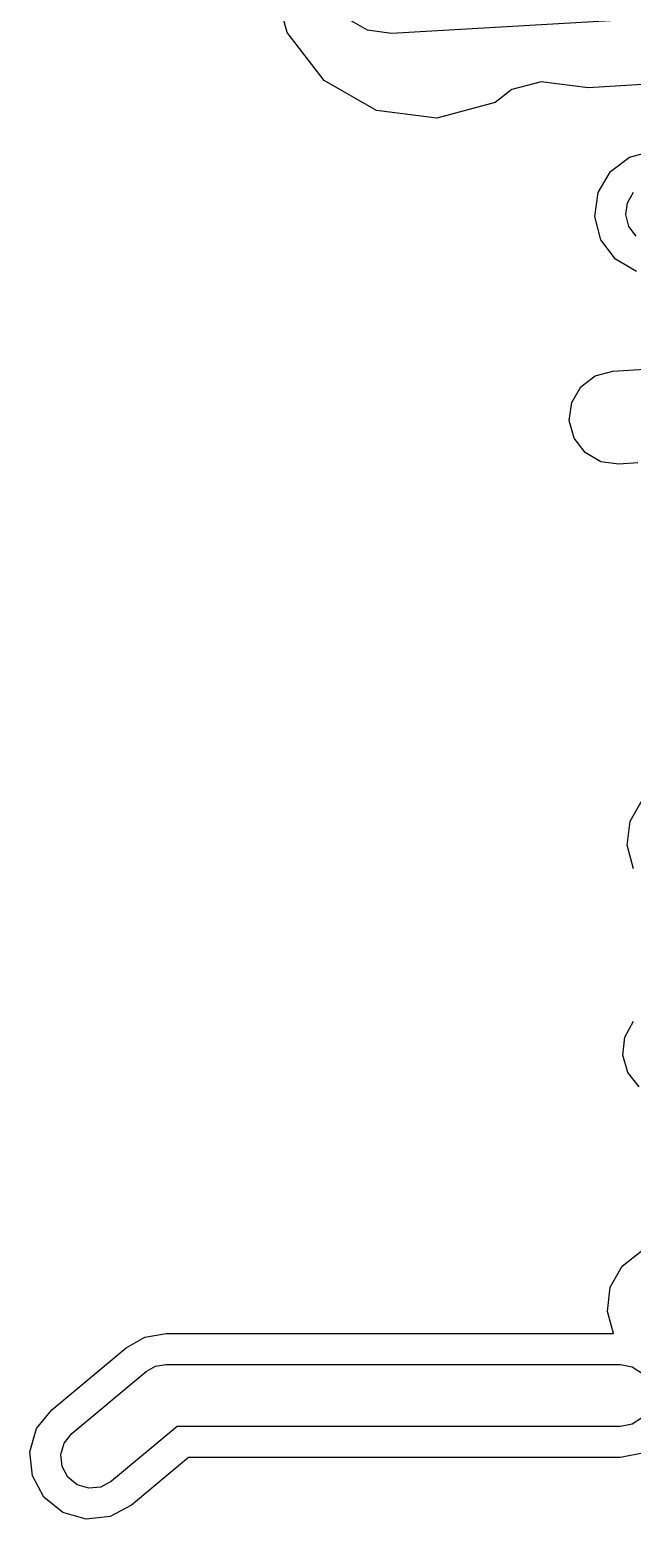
# Model space of a CAD drawing. Header units: metres. Extents: x -3943 to -3664, y 4962 to 6622.
# Drawn here: x -3898.18 to -3878.78, y 5767.01 to 5815.02 of the extents above; entities that cross this region are included whole.
import ezdxf

# ---------------------------------------------------------------- set-up
doc = ezdxf.new("R2010")
doc.units = ezdxf.units.M
doc.layers.add('AI_GREENING_EXCLUSIONS', color=1, linetype='Continuous')

msp = doc.modelspace()

# ---------------------------------------------------------------- linework, layer by layer
at = {"layer": 'AI_GREENING_EXCLUSIONS'}
for points in [[(-3878.265, 5813.27), (-3880.19, 5813.146), (-3881.708, 5813.348), (-3882.653, 5813.096), (-3883.19, 5812.681), (-3885.072, 5812.169), (-3887.008, 5812.416), (-3888.701, 5813.386), (-3889.894, 5814.929), (-3890.406, 5816.812)], [(-3876.699, 5815.475), (-3886.533, 5814.897), (-3887.306, 5815.004), (-3887.979, 5815.399)], [(-3878.642, 5807.231), (-3879.315, 5807.626), (-3879.786, 5808.248), (-3879.982, 5809.004), (-3879.875, 5809.777), (-3879.48, 5810.45), (-3878.858, 5810.92), (-3878.103, 5811.117)], [(-3878.651, 5808.373), (-3878.886, 5808.684), (-3878.984, 5809.062), (-3878.93, 5809.448), (-3878.733, 5809.785)], [(-3878.596, 5801.062), (-3879.207, 5801.022), (-3879.787, 5801.099), (-3880.294, 5801.392), (-3880.65, 5801.856), (-3880.801, 5802.422), (-3880.724, 5803.002), (-3880.431, 5803.509), (-3879.967, 5803.865), (-3879.401, 5804.016), (-3877.672, 5804.128)], [(-3878.735, 5787.979), (-3878.94, 5788.732), (-3878.841, 5789.506), (-3878.454, 5790.184)], [(-3878.555, 5780.949), (-3878.92, 5781.407), (-3879.082, 5781.969), (-3879.017, 5782.551), (-3878.734, 5783.063)], [(-3878.39, 5769.149), (-3879.156, 5768.997), (-3893.066, 5768.997), (-3894.904, 5767.464), (-3895.59, 5767.091), (-3896.366, 5767.008), (-3897.114, 5767.228), (-3897.721, 5767.719), (-3898.095, 5768.404), (-3898.177, 5769.18), (-3897.957, 5769.929), (-3897.466, 5770.536), (-3895.072, 5772.533), (-3894.472, 5772.877), (-3893.791, 5772.997), (-3879.374, 5772.997), (-3879.576, 5773.709), (-3879.485, 5774.484), (-3879.104, 5775.165), (-3878.492, 5775.649)]]:
    msp.add_lwpolyline(points, dxfattribs=at)
msp.add_lwpolyline([(-3895.888, 5768.045), (-3896.276, 5768.004), (-3896.65, 5768.114), (-3896.953, 5768.359), (-3897.14, 5768.702), (-3897.181, 5769.09), (-3897.071, 5769.464), (-3896.826, 5769.768), (-3894.432, 5771.765), (-3894.132, 5771.937), (-3893.791, 5771.997), (-3879.156, 5771.997), (-3878.773, 5771.921), (-3878.449, 5771.704), (-3878.232, 5771.379), (-3878.156, 5770.997), (-3878.232, 5770.614), (-3878.449, 5770.29), (-3878.773, 5770.073), (-3879.156, 5769.997), (-3893.429, 5769.997), (-3895.545, 5768.232), (-3895.888, 5768.045)], close=True, dxfattribs=at)

doc.saveas('drawing.dxf')
